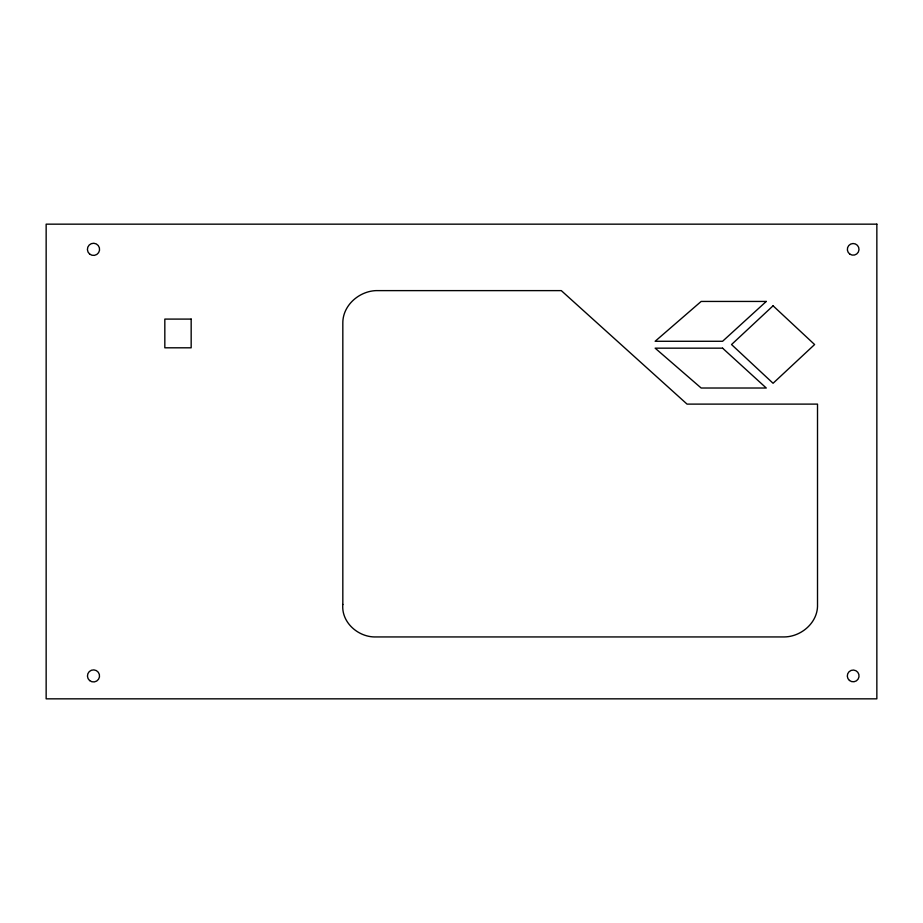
<?xml version="1.0" encoding="UTF-8"?>
<svg xmlns="http://www.w3.org/2000/svg" width="923" height="923" viewBox="0 0 923 923"><rect width="100%" height="100%" fill="white"/><g stroke="black" fill="none" stroke-linecap="round" stroke-linejoin="round"><path stroke-width="1.38" d="M342.825 604.473C341.187 622.564 358.551 637.505 375.949 636.939L784.4 636.939C801.533 636.685 818.193 622.264 817.513 604.473L817.513 404.112L687.047 404.112L561.288 290.618L375.949 290.618C358.955 291.31 342.664 305.467 342.825 323.085L342.825 604.473M773.07 305.801L731.535 344.544L773.07 383.276L814.605 344.544L773.07 305.801M766.275 301.44L722.582 341.279L655.145 341.279L701.157 301.44L766.275 301.44M876.85 224.162L46.15 224.162L46.15 698.838L876.85 698.838L876.85 224.162M191.165 319.093L164.825 319.093L164.825 347.809L191.165 347.809L191.165 319.093M722.582 348.167L655.145 348.167L701.157 388.018L766.275 388.018L722.582 348.167M89.658 254.079A6.092 6.092 0 0 0 99.511 250.295A6.092 6.092 0 0 0 91.308 243.66A6.092 6.092 0 0 0 89.658 254.079M89.612 680.563A6.057 6.057 0 0 0 99.453 676.963A6.057 6.057 0 0 0 91.423 670.236A6.057 6.057 0 0 0 89.612 680.563M849.448 680.459A5.873 5.873 0 0 0 858.978 676.871A5.873 5.873 0 0 0 851.11 670.421A5.873 5.873 0 0 0 849.448 680.459M849.864 254.148A5.838 5.838 0 0 0 858.99 249.798A5.838 5.838 0 0 0 850.671 244.076A5.838 5.838 0 0 0 849.864 254.148"/></g></svg>
